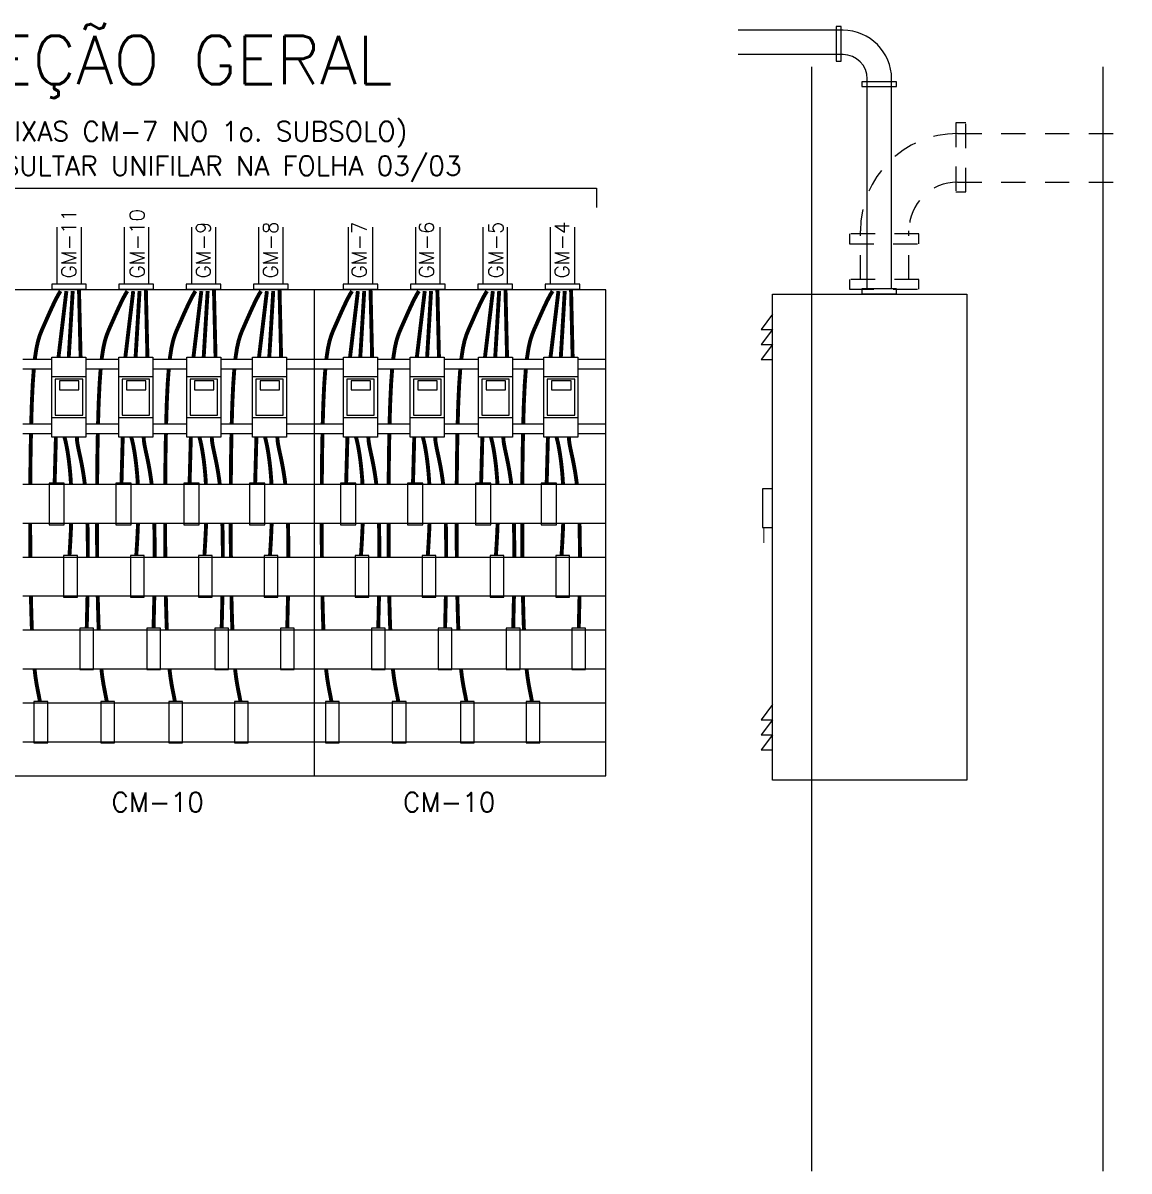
# Model space of a CAD drawing. Extents: x 0 to 15.6, y -12 to -6.1.
# Drawn here: x 9.93 to 15.62, y -12 to -6.09 of the extents above; entities that cross this region are included whole.
import ezdxf

# ---------------------------------------------------------------- set-up
doc = ezdxf.new("R2010")
doc.units = 0
doc.header["$LTSCALE"] = 0.5
doc.header["$MEASUREMENT"] = 0
doc.linetypes.add('HIDDEN', pattern=[0.375, 0.25, -0.125])
doc.layers.add('DETALHES', color=4, linetype='CONTINUOUS')
doc.styles.add('ROMANS', font='romans')

msp = doc.modelspace()

# ---------------------------------------------------------------- linework, layer by layer
at = {"layer": 'DETALHES', "color": 3}
for p, q in [((14.1481, -6.1266), (13.6092, -6.1266)), ((14.1481, -6.2516), (13.6092, -6.2516)), ((14.2731, -7.4565), (14.2731, -6.3766)), ((14.3981, -7.4565), (14.3981, -6.3766))]:
    msp.add_line(p, q, dxfattribs=at)
at = {"layer": 'DETALHES', "color": 2}
for p, q in [((13.9855, -6.315), (13.9855, -11.9951)), ((15.4855, -6.315), (15.4855, -11.9951)), ((12.8789, -6.938), (12.8789, -7.0387)), ((10.1043, -7.4332), (10.1043, -7.1395)), ((10.2293, -7.4332), (10.2293, -7.1395)), ((10.4506, -7.4332), (10.4506, -7.1395)), ((10.5756, -7.4332), (10.5756, -7.1395)), ((10.7968, -7.4332), (10.7968, -7.1395)), ((10.9218, -7.4332), (10.9218, -7.1395)), ((11.1431, -7.4332), (11.1431, -7.1395)), ((11.2681, -7.4332), (11.2681, -7.1395)), ((11.6043, -7.4332), (11.6043, -7.1395)), ((11.7293, -7.4332), (11.7293, -7.1395)), ((11.9506, -7.4332), (11.9506, -7.1395)), ((12.0756, -7.4332), (12.0756, -7.1395)), ((12.2968, -7.4332), (12.2968, -7.1395)), ((12.4218, -7.4332), (12.4218, -7.1395)), ((12.6431, -7.4332), (12.6431, -7.1395)), ((12.7681, -7.4332), (12.7681, -7.1395)), ((9.9286, -7.8186), (10.0776, -7.8186)), ((10.2526, -7.8186), (10.4215, -7.8186)), ((10.5965, -7.8186), (10.7719, -7.8186)), ((10.9469, -7.8186), (11.1094, -7.8186)), ((11.2844, -7.8186), (11.4286, -7.8186)), ((11.4286, -7.8186), (11.5776, -7.8186)), ((11.7526, -7.8186), (11.9215, -7.8186)), ((12.0965, -7.8186), (12.2719, -7.8186)), ((12.4469, -7.8186), (12.6094, -7.8186)), ((12.7844, -7.8186), (12.9286, -7.8186)), ((9.9286, -7.8686), (10.0776, -7.8686)), ((10.0776, -7.9074), (10.2526, -7.9074)), ((10.2526, -7.8686), (10.4215, -7.8686)), ((10.4215, -7.9074), (10.5965, -7.9074)), ((10.5965, -7.8686), (10.7719, -7.8686)), ((10.7719, -7.9074), (10.9469, -7.9074)), ((10.9469, -7.8686), (11.1094, -7.8686)), ((11.1094, -7.9074), (11.2844, -7.9074)), ((11.2844, -7.8686), (11.4286, -7.8686)), ((11.4286, -7.8686), (11.5776, -7.8686)), ((11.5776, -7.9074), (11.7526, -7.9074)), ((11.7526, -7.8686), (11.9215, -7.8686)), ((11.9215, -7.9074), (12.0965, -7.9074)), ((12.0965, -7.8686), (12.2719, -7.8686)), ((12.2719, -7.9074), (12.4469, -7.9074)), ((12.4469, -7.8686), (12.6094, -7.8686)), ((12.6094, -7.9074), (12.7844, -7.9074)), ((12.7844, -7.8686), (12.9286, -7.8686)), ((10.0947, -7.9208), (10.0947, -8.1067)), ((10.2361, -7.9208), (10.0947, -7.9208)), ((10.1172, -7.9304), (10.1172, -7.9753)), ((10.2168, -7.9304), (10.1172, -7.9304)), ((10.2168, -7.9753), (10.2168, -7.9304)), ((10.2361, -8.1067), (10.2361, -7.9208)), ((10.58, -7.9208), (10.4386, -7.9208)), ((10.4386, -7.9208), (10.4386, -8.1067)), ((10.5607, -7.9304), (10.4611, -7.9304)), ((10.4611, -7.9304), (10.4611, -7.9753)), ((10.5607, -7.9753), (10.5607, -7.9304)), ((10.58, -8.1067), (10.58, -7.9208)), ((10.9304, -7.9208), (10.789, -7.9208)), ((10.789, -7.9208), (10.789, -8.1067)), ((10.9111, -7.9304), (10.8115, -7.9304)), ((10.8115, -7.9304), (10.8115, -7.9753)), ((10.9111, -7.9753), (10.9111, -7.9304)), ((10.9304, -8.1067), (10.9304, -7.9208)), ((11.2678, -7.9208), (11.1265, -7.9208)), ((11.1265, -7.9208), (11.1265, -8.1067)), ((11.2486, -7.9304), (11.149, -7.9304)), ((11.149, -7.9304), (11.149, -7.9753)), ((11.2486, -7.9753), (11.2486, -7.9304)), ((11.2678, -8.1067), (11.2678, -7.9208)), ((11.7361, -7.9208), (11.5947, -7.9208)), ((11.5947, -7.9208), (11.5947, -8.1067)), ((11.6172, -7.9304), (11.6172, -7.9753)), ((11.7168, -7.9304), (11.6172, -7.9304)), ((11.7168, -7.9753), (11.7168, -7.9304)), ((11.7361, -8.1067), (11.7361, -7.9208)), ((12.08, -7.9208), (11.9386, -7.9208)), ((11.9386, -7.9208), (11.9386, -8.1067)), ((12.0607, -7.9304), (11.9611, -7.9304)), ((11.9611, -7.9304), (11.9611, -7.9753)), ((12.0607, -7.9753), (12.0607, -7.9304)), ((12.08, -8.1067), (12.08, -7.9208)), ((12.289, -7.9208), (12.289, -8.1067)), ((12.4304, -7.9208), (12.289, -7.9208)), ((12.3115, -7.9304), (12.3115, -7.9753)), ((12.4111, -7.9304), (12.3115, -7.9304)), ((12.4111, -7.9753), (12.4111, -7.9304)), ((12.4304, -8.1067), (12.4304, -7.9208)), ((12.7678, -7.9208), (12.6265, -7.9208)), ((12.6265, -7.9208), (12.6265, -8.1067)), ((12.7486, -7.9304), (12.649, -7.9304)), ((12.649, -7.9304), (12.649, -7.9753)), ((12.7486, -7.9753), (12.7486, -7.9304)), ((12.7678, -8.1067), (12.7678, -7.9208)), ((10.1172, -7.9753), (10.2168, -7.9753)), ((10.4611, -7.9753), (10.5607, -7.9753)), ((10.8115, -7.9753), (10.9111, -7.9753)), ((11.149, -7.9753), (11.2486, -7.9753)), ((11.6172, -7.9753), (11.7168, -7.9753)), ((11.9611, -7.9753), (12.0607, -7.9753)), ((12.3115, -7.9753), (12.4111, -7.9753)), ((12.649, -7.9753), (12.7486, -7.9753)), ((10.2526, -8.1199), (10.0776, -8.1199)), ((10.0947, -8.1067), (10.2361, -8.1067)), ((10.5965, -8.1199), (10.4215, -8.1199)), ((10.4386, -8.1067), (10.58, -8.1067)), ((10.9469, -8.1199), (10.7719, -8.1199)), ((10.789, -8.1067), (10.9304, -8.1067)), ((11.2844, -8.1199), (11.1094, -8.1199)), ((11.1265, -8.1067), (11.2678, -8.1067)), ((11.7526, -8.1199), (11.5776, -8.1199)), ((11.5947, -8.1067), (11.7361, -8.1067)), ((12.0965, -8.1199), (11.9215, -8.1199)), ((11.9386, -8.1067), (12.08, -8.1067)), ((12.4469, -8.1199), (12.2719, -8.1199)), ((12.289, -8.1067), (12.4304, -8.1067)), ((12.7844, -8.1199), (12.6094, -8.1199)), ((12.6265, -8.1067), (12.7678, -8.1067)), ((9.9286, -8.1516), (10.0776, -8.1516)), ((9.9286, -8.2016), (10.0776, -8.2016)), ((10.2526, -8.1516), (10.4215, -8.1516)), ((10.2526, -8.2016), (10.4215, -8.2016)), ((10.5965, -8.1516), (10.7719, -8.1516)), ((10.5965, -8.2016), (10.7719, -8.2016)), ((10.9469, -8.1516), (11.1094, -8.1516)), ((10.9469, -8.2016), (11.1094, -8.2016)), ((11.2844, -8.1516), (11.4286, -8.1516)), ((11.2844, -8.2016), (11.4286, -8.2016)), ((11.4286, -8.1516), (11.5776, -8.1516)), ((11.4286, -8.2016), (11.5776, -8.2016)), ((11.7526, -8.1516), (11.9215, -8.1516)), ((11.7526, -8.2016), (11.9215, -8.2016)), ((12.0965, -8.1516), (12.2719, -8.1516)), ((12.0965, -8.2016), (12.2719, -8.2016)), ((12.4469, -8.1516), (12.6094, -8.1516)), ((12.4469, -8.2016), (12.6094, -8.2016)), ((12.7844, -8.1516), (12.9286, -8.1516)), ((12.7844, -8.2016), (12.9286, -8.2016)), ((9.9286, -8.4614), (11.4286, -8.4614)), ((11.4286, -8.4614), (12.9286, -8.4614)), ((9.9286, -8.6614), (11.4286, -8.6614)), ((11.4286, -8.6614), (12.9286, -8.6614)), ((9.9286, -8.8364), (11.4286, -8.8364)), ((11.4286, -8.8364), (12.9286, -8.8364)), ((9.9286, -9.0364), (11.4286, -9.0364)), ((11.4286, -9.0364), (12.9286, -9.0364)), ((9.9286, -9.2114), (11.4286, -9.2114)), ((11.4286, -9.2114), (12.9286, -9.2114)), ((9.9286, -9.4114), (11.4286, -9.4114)), ((11.4286, -9.4114), (12.9286, -9.4114)), ((9.9286, -9.5864), (11.4286, -9.5864)), ((11.4286, -9.5864), (12.9286, -9.5864)), ((9.9286, -9.7864), (11.4286, -9.7864)), ((11.4286, -9.7864), (12.9286, -9.7864))]:
    msp.add_line(p, q, dxfattribs=at)
at = {"layer": 'DETALHES', "color": 2, "linetype": 'HIDDEN'}
for p, q in [((14.7376, -6.6576), (15.6199, -6.6576)), ((14.7376, -6.9076), (15.6199, -6.9076)), ((14.2376, -7.4081), (14.2376, -7.1576)), ((14.4876, -7.4081), (14.4876, -7.1576))]:
    msp.add_line(p, q, dxfattribs=at)
at = {"layer": 'DETALHES', "color": 1}
msp.add_line((6.9706, -6.938), (12.8789, -6.938), dxfattribs=at)
at = {"layer": 'DETALHES', "color": 4}
for p, q in [((12.9286, -7.4614), (3.9286, -7.4614)), ((11.4286, -9.9614), (11.4286, -7.4614)), ((12.9286, -9.9614), (12.9286, -7.4614)), ((13.7857, -7.4847), (14.7857, -7.4847)), ((13.7857, -9.9847), (13.7857, -7.4847)), ((14.7857, -7.4847), (14.7857, -9.9847)), ((13.7857, -7.5877), (13.7264, -7.6651)), ((13.7857, -7.6651), (13.7264, -7.7426)), ((13.7264, -7.6651), (13.7857, -7.6651)), ((13.7857, -7.7426), (13.7264, -7.82)), ((13.7264, -7.7426), (13.7857, -7.7426)), ((10.0776, -8.2199), (10.0776, -7.8074)), ((10.0776, -7.8074), (10.2526, -7.8074)), ((10.2526, -7.8074), (10.2526, -8.2199)), ((10.4215, -7.8074), (10.5965, -7.8074)), ((10.4215, -8.2199), (10.4215, -7.8074)), ((10.5965, -7.8074), (10.5965, -8.2199)), ((10.7719, -7.8074), (10.9469, -7.8074)), ((10.7719, -8.2199), (10.7719, -7.8074)), ((10.9469, -7.8074), (10.9469, -8.2199)), ((11.1094, -7.8074), (11.2844, -7.8074)), ((11.1094, -8.2199), (11.1094, -7.8074)), ((11.2844, -7.8074), (11.2844, -8.2199)), ((11.5776, -7.8074), (11.7526, -7.8074)), ((11.5776, -8.2199), (11.5776, -7.8074)), ((11.7526, -7.8074), (11.7526, -8.2199)), ((11.9215, -7.8074), (12.0965, -7.8074)), ((11.9215, -8.2199), (11.9215, -7.8074)), ((12.0965, -7.8074), (12.0965, -8.2199)), ((12.2719, -8.2199), (12.2719, -7.8074)), ((12.2719, -7.8074), (12.4469, -7.8074)), ((12.4469, -7.8074), (12.4469, -8.2199)), ((12.6094, -7.8074), (12.7844, -7.8074)), ((12.6094, -8.2199), (12.6094, -7.8074)), ((12.7844, -7.8074), (12.7844, -8.2199)), ((13.7264, -7.82), (13.7857, -7.82)), ((10.2526, -8.2199), (10.0776, -8.2199)), ((10.5965, -8.2199), (10.4215, -8.2199)), ((10.9469, -8.2199), (10.7719, -8.2199)), ((11.2844, -8.2199), (11.1094, -8.2199)), ((11.7526, -8.2199), (11.5776, -8.2199)), ((12.0965, -8.2199), (11.9215, -8.2199)), ((12.4469, -8.2199), (12.2719, -8.2199)), ((12.7844, -8.2199), (12.6094, -8.2199)), ((10.0627, -8.456), (10.0627, -8.6698)), ((10.1414, -8.456), (10.0627, -8.456)), ((10.1414, -8.6698), (10.1414, -8.456)), ((10.4854, -8.456), (10.4067, -8.456)), ((10.4067, -8.456), (10.4067, -8.6698)), ((10.4854, -8.6698), (10.4854, -8.456)), ((10.8358, -8.456), (10.7571, -8.456)), ((10.7571, -8.456), (10.7571, -8.6698)), ((10.8358, -8.6698), (10.8358, -8.456)), ((11.1732, -8.456), (11.0945, -8.456)), ((11.0945, -8.456), (11.0945, -8.6698)), ((11.1732, -8.6698), (11.1732, -8.456)), ((11.5627, -8.456), (11.5627, -8.6698)), ((11.6414, -8.456), (11.5627, -8.456)), ((11.6414, -8.6698), (11.6414, -8.456)), ((11.9854, -8.456), (11.9067, -8.456)), ((11.9067, -8.456), (11.9067, -8.6698)), ((11.9854, -8.6698), (11.9854, -8.456)), ((12.3358, -8.456), (12.2571, -8.456)), ((12.2571, -8.456), (12.2571, -8.6698)), ((12.3358, -8.6698), (12.3358, -8.456)), ((12.6732, -8.456), (12.5945, -8.456)), ((12.5945, -8.456), (12.5945, -8.6698)), ((12.6732, -8.6698), (12.6732, -8.456)), ((13.7857, -8.4847), (13.7336, -8.4847)), ((13.7336, -8.4847), (13.7336, -8.6843)), ((13.7857, -8.6843), (13.7857, -8.4847)), ((10.0627, -8.6698), (10.1414, -8.6698)), ((10.4067, -8.6698), (10.4854, -8.6698)), ((10.7571, -8.6698), (10.8358, -8.6698)), ((11.0945, -8.6698), (11.1732, -8.6698)), ((11.5627, -8.6698), (11.6414, -8.6698)), ((11.9067, -8.6698), (11.9854, -8.6698)), ((12.2571, -8.6698), (12.3358, -8.6698)), ((12.5945, -8.6698), (12.6732, -8.6698)), ((13.7336, -8.6843), (13.7857, -8.6843)), ((10.138, -8.8288), (10.138, -9.0426)), ((10.2086, -8.8288), (10.138, -8.8288)), ((10.2086, -9.0426), (10.2086, -8.8288)), ((10.5525, -8.8288), (10.4819, -8.8288)), ((10.4819, -8.8288), (10.4819, -9.0426)), ((10.5525, -9.0426), (10.5525, -8.8288)), ((10.9029, -8.8288), (10.8323, -8.8288)), ((10.8323, -8.8288), (10.8323, -9.0426)), ((10.9029, -9.0426), (10.9029, -8.8288)), ((11.2404, -8.8288), (11.1698, -8.8288)), ((11.1698, -8.8288), (11.1698, -9.0426)), ((11.2404, -9.0426), (11.2404, -8.8288)), ((11.638, -8.8288), (11.638, -9.0426)), ((11.7086, -8.8288), (11.638, -8.8288)), ((11.7086, -9.0426), (11.7086, -8.8288)), ((12.0525, -8.8288), (11.9819, -8.8288)), ((11.9819, -8.8288), (11.9819, -9.0426)), ((12.0525, -9.0426), (12.0525, -8.8288)), ((12.4029, -8.8288), (12.3323, -8.8288)), ((12.3323, -8.8288), (12.3323, -9.0426)), ((12.4029, -9.0426), (12.4029, -8.8288)), ((12.7404, -8.8288), (12.6698, -8.8288)), ((12.6698, -8.8288), (12.6698, -9.0426)), ((12.7404, -9.0426), (12.7404, -8.8288)), ((10.138, -9.0426), (10.2086, -9.0426)), ((10.4819, -9.0426), (10.5525, -9.0426)), ((10.8323, -9.0426), (10.9029, -9.0426)), ((11.1698, -9.0426), (11.2404, -9.0426)), ((11.638, -9.0426), (11.7086, -9.0426)), ((11.9819, -9.0426), (12.0525, -9.0426)), ((12.3323, -9.0426), (12.4029, -9.0426)), ((12.6698, -9.0426), (12.7404, -9.0426)), ((10.292, -9.2016), (10.2214, -9.2016)), ((10.2214, -9.2016), (10.2214, -9.4154)), ((10.292, -9.4154), (10.292, -9.2016)), ((10.6359, -9.2016), (10.5653, -9.2016)), ((10.5653, -9.2016), (10.5653, -9.4154)), ((10.6359, -9.4154), (10.6359, -9.2016)), ((10.9863, -9.2016), (10.9157, -9.2016)), ((10.9157, -9.2016), (10.9157, -9.4154)), ((10.9863, -9.4154), (10.9863, -9.2016)), ((11.3238, -9.2016), (11.2532, -9.2016)), ((11.2532, -9.2016), (11.2532, -9.4154)), ((11.3238, -9.4154), (11.3238, -9.2016)), ((11.792, -9.2016), (11.7214, -9.2016)), ((11.7214, -9.2016), (11.7214, -9.4154)), ((11.792, -9.4154), (11.792, -9.2016)), ((12.1359, -9.2016), (12.0653, -9.2016)), ((12.0653, -9.2016), (12.0653, -9.4154)), ((12.1359, -9.4154), (12.1359, -9.2016)), ((12.4863, -9.2016), (12.4157, -9.2016)), ((12.4157, -9.2016), (12.4157, -9.4154)), ((12.4863, -9.4154), (12.4863, -9.2016)), ((12.8238, -9.2016), (12.7532, -9.2016)), ((12.7532, -9.2016), (12.7532, -9.4154)), ((12.8238, -9.4154), (12.8238, -9.2016)), ((10.2214, -9.4154), (10.292, -9.4154)), ((10.5653, -9.4154), (10.6359, -9.4154)), ((10.9157, -9.4154), (10.9863, -9.4154)), ((11.2532, -9.4154), (11.3238, -9.4154)), ((11.7214, -9.4154), (11.792, -9.4154)), ((12.0653, -9.4154), (12.1359, -9.4154)), ((12.4157, -9.4154), (12.4863, -9.4154)), ((12.7532, -9.4154), (12.8238, -9.4154)), ((10.0558, -9.5791), (9.9852, -9.5791)), ((9.9852, -9.5791), (9.9852, -9.7929)), ((10.0558, -9.7929), (10.0558, -9.5791)), ((10.3291, -9.5791), (10.3291, -9.7929)), ((10.3997, -9.5791), (10.3291, -9.5791)), ((10.3997, -9.7929), (10.3997, -9.5791)), ((10.6796, -9.5791), (10.6796, -9.7929)), ((10.7502, -9.5791), (10.6796, -9.5791)), ((10.7502, -9.7929), (10.7502, -9.5791)), ((11.017, -9.5791), (11.017, -9.7929)), ((11.0876, -9.5791), (11.017, -9.5791)), ((11.0876, -9.7929), (11.0876, -9.5791)), ((11.5558, -9.5791), (11.4852, -9.5791)), ((11.4852, -9.5791), (11.4852, -9.7929)), ((11.5558, -9.7929), (11.5558, -9.5791)), ((11.8291, -9.5791), (11.8291, -9.7929)), ((11.8997, -9.5791), (11.8291, -9.5791)), ((11.8997, -9.7929), (11.8997, -9.5791)), ((12.1796, -9.5791), (12.1796, -9.7929)), ((12.2502, -9.5791), (12.1796, -9.5791)), ((12.2502, -9.7929), (12.2502, -9.5791)), ((12.5876, -9.5791), (12.517, -9.5791)), ((12.517, -9.5791), (12.517, -9.7929)), ((12.5876, -9.7929), (12.5876, -9.5791)), ((13.7857, -9.5957), (13.7264, -9.6731)), ((13.7857, -9.6731), (13.7264, -9.7505)), ((13.7264, -9.6731), (13.7857, -9.6731)), ((9.9852, -9.7929), (10.0558, -9.7929)), ((10.3291, -9.7929), (10.3997, -9.7929)), ((10.6796, -9.7929), (10.7502, -9.7929)), ((11.017, -9.7929), (11.0876, -9.7929)), ((11.4852, -9.7929), (11.5558, -9.7929)), ((11.8291, -9.7929), (11.8997, -9.7929)), ((12.1796, -9.7929), (12.2502, -9.7929)), ((12.517, -9.7929), (12.5876, -9.7929)), ((13.7857, -9.7505), (13.7264, -9.828)), ((13.7264, -9.7505), (13.7857, -9.7505)), ((13.7264, -9.828), (13.7857, -9.828)), ((3.9286, -9.9614), (12.9286, -9.9614)), ((14.7857, -9.9847), (13.7857, -9.9847))]:
    msp.add_line(p, q, dxfattribs=at)
at = {"layer": 'DETALHES', "color": 3}
for points in [[(14.1137, -6.2859), (14.1388, -6.2859), (14.1388, -6.1078), (14.1137, -6.1078)], [(14.2453, -6.391), (14.2453, -6.4161), (14.4234, -6.4161), (14.4234, -6.391)], [(14.2453, -7.4565), (14.2453, -7.4817), (14.4234, -7.4817), (14.4234, -7.4565)]]:
    msp.add_lwpolyline(points, close=True, dxfattribs=at)
at = {"layer": 'DETALHES', "color": 2, "linetype": 'HIDDEN'}
for points in [[(14.7797, -6.6021), (14.7294, -6.6021), (14.7294, -6.9583), (14.7797, -6.9583)], [(14.182, -7.1742), (14.182, -7.2244), (14.5382, -7.2244), (14.5382, -7.1742)], [(14.182, -7.4081), (14.182, -7.4583), (14.5382, -7.4583), (14.5382, -7.4081)]]:
    msp.add_lwpolyline(points, close=True, dxfattribs=at)
at = {"layer": 'DETALHES', "color": 2}
for points in [[(10.0765, -7.4332), (10.0765, -7.4583), (10.2546, -7.4583), (10.2546, -7.4332)], [(10.4228, -7.4332), (10.4228, -7.4583), (10.6009, -7.4583), (10.6009, -7.4332)], [(10.769, -7.4332), (10.769, -7.4583), (10.9471, -7.4583), (10.9471, -7.4332)], [(11.1153, -7.4332), (11.1153, -7.4583), (11.2934, -7.4583), (11.2934, -7.4332)], [(11.5765, -7.4332), (11.5765, -7.4583), (11.7546, -7.4583), (11.7546, -7.4332)], [(11.9228, -7.4332), (11.9228, -7.4583), (12.1009, -7.4583), (12.1009, -7.4332)], [(12.269, -7.4332), (12.269, -7.4583), (12.4471, -7.4583), (12.4471, -7.4332)], [(12.6153, -7.4332), (12.6153, -7.4583), (12.7934, -7.4583), (12.7934, -7.4332)]]:
    msp.add_lwpolyline(points, close=True, dxfattribs=at)
at = {"layer": 'DETALHES', "color": 2, "const_width": 0.02}
for points in [[(9.9898, -7.8186), (9.9909, -7.8085), (9.9983, -7.7611), (10.0064, -7.7245), (10.0152, -7.6957), (10.0247, -7.6714), (10.0348, -7.6486), (10.0454, -7.6248), (10.0563, -7.6), (10.0675, -7.5749), (10.0787, -7.5502), (10.09, -7.5265), (10.101, -7.5045), (10.1117, -7.4848), (10.1219, -7.4682)], [(10.1116, -7.808), (10.1521, -7.468)], [(10.1643, -7.808), (10.1846, -7.468)], [(10.2252, -7.808), (10.217, -7.4599)], [(10.3338, -7.8186), (10.3348, -7.8085), (10.3422, -7.7611), (10.3503, -7.7245), (10.3592, -7.6957), (10.3687, -7.6714), (10.3787, -7.6486), (10.3893, -7.6248), (10.4002, -7.6), (10.4114, -7.5749), (10.4227, -7.5502), (10.4339, -7.5265), (10.4449, -7.5045), (10.4556, -7.4848), (10.4658, -7.4682)], [(10.4555, -7.808), (10.4961, -7.468)], [(10.5082, -7.808), (10.5285, -7.468)], [(10.5691, -7.808), (10.561, -7.4599)], [(10.6842, -7.8186), (10.6853, -7.8085), (10.6926, -7.7611), (10.7007, -7.7245), (10.7096, -7.6957), (10.7191, -7.6714), (10.7291, -7.6486), (10.7397, -7.6248), (10.7506, -7.6), (10.7618, -7.5749), (10.7731, -7.5502), (10.7843, -7.5265), (10.7953, -7.5045), (10.806, -7.4848), (10.8162, -7.4682)], [(10.8059, -7.808), (10.8465, -7.468)], [(10.8586, -7.808), (10.8789, -7.468)], [(10.9195, -7.808), (10.9114, -7.4599)], [(11.0216, -7.8186), (11.0227, -7.8085), (11.0301, -7.7611), (11.0382, -7.7245), (11.047, -7.6957), (11.0565, -7.6714), (11.0666, -7.6486), (11.0771, -7.6248), (11.0881, -7.6), (11.0993, -7.5749), (11.1105, -7.5502), (11.1217, -7.5265), (11.1328, -7.5045), (11.1435, -7.4848), (11.1537, -7.4682)], [(11.1433, -7.808), (11.1839, -7.468)], [(11.1961, -7.808), (11.2164, -7.468)], [(11.2569, -7.808), (11.2488, -7.4599)], [(11.4898, -7.8186), (11.4909, -7.8085), (11.4983, -7.7611), (11.5064, -7.7245), (11.5152, -7.6957), (11.5247, -7.6714), (11.5348, -7.6486), (11.5454, -7.6248), (11.5563, -7.6), (11.5675, -7.5749), (11.5787, -7.5502), (11.59, -7.5265), (11.601, -7.5045), (11.6117, -7.4848), (11.6219, -7.4682)], [(11.6116, -7.808), (11.6521, -7.468)], [(11.6643, -7.808), (11.6846, -7.468)], [(11.7252, -7.808), (11.717, -7.4599)], [(11.8338, -7.8186), (11.8348, -7.8085), (11.8422, -7.7611), (11.8503, -7.7245), (11.8592, -7.6957), (11.8687, -7.6714), (11.8787, -7.6486), (11.8893, -7.6248), (11.9002, -7.6), (11.9114, -7.5749), (11.9227, -7.5502), (11.9339, -7.5265), (11.9449, -7.5045), (11.9556, -7.4848), (11.9658, -7.4682)], [(11.9555, -7.808), (11.9961, -7.468)], [(12.0082, -7.808), (12.0285, -7.468)], [(12.0691, -7.808), (12.061, -7.4599)], [(12.1842, -7.8186), (12.1853, -7.8085), (12.1926, -7.7611), (12.2007, -7.7245), (12.2096, -7.6957), (12.2191, -7.6714), (12.2291, -7.6486), (12.2397, -7.6248), (12.2506, -7.6), (12.2618, -7.5749), (12.2731, -7.5502), (12.2843, -7.5265), (12.2953, -7.5045), (12.306, -7.4848), (12.3162, -7.4682)], [(12.3059, -7.808), (12.3465, -7.468)], [(12.3586, -7.808), (12.3789, -7.468)], [(12.4195, -7.808), (12.4114, -7.4599)], [(12.5216, -7.8186), (12.5227, -7.8085), (12.5301, -7.7611), (12.5382, -7.7245), (12.547, -7.6957), (12.5565, -7.6714), (12.5666, -7.6486), (12.5771, -7.6248), (12.5881, -7.6), (12.5993, -7.5749), (12.6105, -7.5502), (12.6217, -7.5265), (12.6328, -7.5045), (12.6435, -7.4848), (12.6537, -7.4682)], [(12.6433, -7.808), (12.6839, -7.468)], [(12.6961, -7.808), (12.7164, -7.468)], [(12.7569, -7.808), (12.7488, -7.4599)], [(9.971, -8.1516), (9.9742, -8.0468), (9.9788, -7.9482), (9.9844, -7.8698), (9.9845, -7.8686)], [(10.3149, -8.1516), (10.3181, -8.0468), (10.3227, -7.9482), (10.3283, -7.8698), (10.3285, -7.8686)], [(10.6654, -8.1516), (10.6685, -8.0468), (10.6731, -7.9482), (10.6788, -7.8698), (10.6789, -7.8686)], [(11.0028, -8.1516), (11.0059, -8.0468), (11.0106, -7.9482), (11.0162, -7.8698), (11.0163, -7.8686)], [(11.471, -8.1516), (11.4742, -8.0468), (11.4788, -7.9482), (11.4844, -7.8698), (11.4845, -7.8686)], [(11.8149, -8.1516), (11.8181, -8.0468), (11.8227, -7.9482), (11.8283, -7.8698), (11.8285, -7.8686)], [(12.1654, -8.1516), (12.1685, -8.0468), (12.1731, -7.9482), (12.1788, -7.8698), (12.1789, -7.8686)], [(12.5028, -8.1516), (12.5059, -8.0468), (12.5106, -7.9482), (12.5162, -7.8698), (12.5163, -7.8686)], [(9.9663, -8.4614), (9.9663, -8.4544), (9.9679, -8.305), (9.9699, -8.2016)], [(10.3102, -8.4614), (10.3103, -8.4544), (10.3119, -8.305), (10.3138, -8.2016)], [(10.6607, -8.4614), (10.6607, -8.4544), (10.6623, -8.305), (10.6642, -8.2016)], [(10.9981, -8.4614), (10.9981, -8.4544), (10.9997, -8.305), (11.0017, -8.2016)], [(11.4663, -8.4614), (11.4663, -8.4544), (11.4679, -8.305), (11.4699, -8.2016)], [(11.8102, -8.4614), (11.8103, -8.4544), (11.8119, -8.305), (11.8138, -8.2016)], [(12.1607, -8.4614), (12.1607, -8.4544), (12.1623, -8.305), (12.1642, -8.2016)], [(12.4981, -8.4614), (12.4981, -8.4544), (12.4997, -8.305), (12.5017, -8.2016)], [(10.0917, -8.455), (10.0981, -8.2205)], [(10.1756, -8.4614), (10.1743, -8.4375), (10.1716, -8.4032), (10.1684, -8.3704), (10.1648, -8.3395), (10.1608, -8.3106), (10.1565, -8.2841), (10.1519, -8.26), (10.1473, -8.2388), (10.1425, -8.2205)], [(10.2468, -8.4614), (10.2441, -8.4391), (10.2379, -8.3979), (10.2315, -8.3618), (10.2251, -8.3301), (10.2191, -8.3025), (10.2139, -8.2783), (10.2097, -8.2569), (10.207, -8.2379), (10.206, -8.2205)], [(10.4356, -8.455), (10.442, -8.2205)], [(10.5196, -8.4614), (10.5182, -8.4375), (10.5155, -8.4032), (10.5123, -8.3704), (10.5087, -8.3395), (10.5047, -8.3106), (10.5004, -8.2841), (10.4959, -8.26), (10.4912, -8.2388), (10.4864, -8.2205)], [(10.5907, -8.4614), (10.588, -8.4391), (10.5818, -8.3979), (10.5754, -8.3618), (10.569, -8.3301), (10.563, -8.3025), (10.5578, -8.2783), (10.5537, -8.2569), (10.5509, -8.2379), (10.5499, -8.2205)], [(10.7861, -8.455), (10.7924, -8.2205)], [(10.87, -8.4614), (10.8686, -8.4375), (10.8659, -8.4032), (10.8628, -8.3704), (10.8591, -8.3395), (10.8551, -8.3106), (10.8508, -8.2841), (10.8463, -8.26), (10.8416, -8.2388), (10.8369, -8.2205)], [(10.9411, -8.4614), (10.9385, -8.4391), (10.9323, -8.3979), (10.9258, -8.3618), (10.9194, -8.3301), (10.9135, -8.3025), (10.9082, -8.2783), (10.9041, -8.2569), (10.9013, -8.2379), (10.9004, -8.2205)], [(11.1235, -8.455), (11.1298, -8.2205)], [(11.2074, -8.4614), (11.206, -8.4375), (11.2034, -8.4032), (11.2002, -8.3704), (11.1966, -8.3395), (11.1925, -8.3106), (11.1882, -8.2841), (11.1837, -8.26), (11.179, -8.2388), (11.1743, -8.2205)], [(11.2785, -8.4614), (11.2759, -8.4391), (11.2697, -8.3979), (11.2632, -8.3618), (11.2569, -8.3301), (11.2509, -8.3025), (11.2457, -8.2783), (11.2415, -8.2569), (11.2388, -8.2379), (11.2378, -8.2205)], [(11.5917, -8.455), (11.5981, -8.2205)], [(11.6756, -8.4614), (11.6743, -8.4375), (11.6716, -8.4032), (11.6684, -8.3704), (11.6648, -8.3395), (11.6608, -8.3106), (11.6565, -8.2841), (11.6519, -8.26), (11.6473, -8.2388), (11.6425, -8.2205)], [(11.7468, -8.4614), (11.7441, -8.4391), (11.7379, -8.3979), (11.7315, -8.3618), (11.7251, -8.3301), (11.7191, -8.3025), (11.7139, -8.2783), (11.7097, -8.2569), (11.707, -8.2379), (11.706, -8.2205)], [(11.9356, -8.455), (11.942, -8.2205)], [(12.0196, -8.4614), (12.0182, -8.4375), (12.0155, -8.4032), (12.0123, -8.3704), (12.0087, -8.3395), (12.0047, -8.3106), (12.0004, -8.2841), (11.9959, -8.26), (11.9912, -8.2388), (11.9864, -8.2205)], [(12.0907, -8.4614), (12.088, -8.4391), (12.0818, -8.3979), (12.0754, -8.3618), (12.069, -8.3301), (12.063, -8.3025), (12.0578, -8.2783), (12.0537, -8.2569), (12.0509, -8.2379), (12.0499, -8.2205)], [(12.2861, -8.455), (12.2924, -8.2205)], [(12.37, -8.4614), (12.3686, -8.4375), (12.3659, -8.4032), (12.3628, -8.3704), (12.3591, -8.3395), (12.3551, -8.3106), (12.3508, -8.2841), (12.3463, -8.26), (12.3416, -8.2388), (12.3369, -8.2205)], [(12.4411, -8.4614), (12.4385, -8.4391), (12.4323, -8.3979), (12.4258, -8.3618), (12.4194, -8.3301), (12.4135, -8.3025), (12.4082, -8.2783), (12.4041, -8.2569), (12.4013, -8.2379), (12.4004, -8.2205)], [(12.6235, -8.455), (12.6298, -8.2205)], [(12.7074, -8.4614), (12.706, -8.4375), (12.7034, -8.4032), (12.7002, -8.3704), (12.6966, -8.3395), (12.6925, -8.3106), (12.6882, -8.2841), (12.6837, -8.26), (12.679, -8.2388), (12.6743, -8.2205)], [(12.7785, -8.4614), (12.7759, -8.4391), (12.7697, -8.3979), (12.7632, -8.3618), (12.7569, -8.3301), (12.7509, -8.3025), (12.7457, -8.2783), (12.7415, -8.2569), (12.7388, -8.2379), (12.7378, -8.2205)], [(9.9668, -8.8364), (9.9661, -8.7647), (9.9659, -8.6614)], [(10.1679, -8.8287), (10.1721, -8.7612), (10.1752, -8.7006), (10.1766, -8.6614)], [(10.2625, -8.8364), (10.2626, -8.7859), (10.2612, -8.689), (10.2602, -8.6614)], [(10.3107, -8.8364), (10.3101, -8.7647), (10.3098, -8.6614)], [(10.5118, -8.8287), (10.516, -8.7612), (10.5191, -8.7006), (10.5205, -8.6614)], [(10.6064, -8.8364), (10.6065, -8.7859), (10.6051, -8.689), (10.6042, -8.6614)], [(10.6611, -8.8364), (10.6605, -8.7647), (10.6602, -8.6614)], [(10.8623, -8.8287), (10.8664, -8.7612), (10.8695, -8.7006), (10.871, -8.6614)], [(10.9568, -8.8364), (10.9569, -8.7859), (10.9555, -8.689), (10.9546, -8.6614)], [(10.9986, -8.8364), (10.9979, -8.7647), (10.9977, -8.6614)], [(11.1997, -8.8287), (11.2039, -8.7612), (11.2069, -8.7006), (11.2084, -8.6614)], [(11.2943, -8.8364), (11.2943, -8.7859), (11.293, -8.689), (11.292, -8.6614)], [(11.4668, -8.8364), (11.4661, -8.7647), (11.4659, -8.6614)], [(11.6679, -8.8287), (11.6721, -8.7612), (11.6752, -8.7006), (11.6766, -8.6614)], [(11.7625, -8.8364), (11.7626, -8.7859), (11.7612, -8.689), (11.7602, -8.6614)], [(11.8107, -8.8364), (11.8101, -8.7647), (11.8098, -8.6614)], [(12.0118, -8.8287), (12.016, -8.7612), (12.0191, -8.7006), (12.0205, -8.6614)], [(12.1064, -8.8364), (12.1065, -8.7859), (12.1051, -8.689), (12.1042, -8.6614)], [(12.1611, -8.8364), (12.1605, -8.7647), (12.1602, -8.6614)], [(12.3623, -8.8287), (12.3664, -8.7612), (12.3695, -8.7006), (12.371, -8.6614)], [(12.4568, -8.8364), (12.4569, -8.7859), (12.4555, -8.689), (12.4546, -8.6614)], [(12.4986, -8.8364), (12.4979, -8.7647), (12.4977, -8.6614)], [(12.6997, -8.8287), (12.7039, -8.7612), (12.7069, -8.7006), (12.7084, -8.6614)], [(12.7943, -8.8364), (12.7943, -8.7859), (12.793, -8.689), (12.792, -8.6614)], [(9.9748, -9.2114), (9.9731, -9.1708), (9.9698, -9.0512), (9.9696, -9.0364)], [(10.2568, -9.2025), (10.2606, -9.0399), (10.2606, -9.0364)], [(10.3187, -9.2114), (10.317, -9.1708), (10.3137, -9.0512), (10.3135, -9.0364)], [(10.6007, -9.2025), (10.6045, -9.0399), (10.6045, -9.0364)], [(10.6691, -9.2114), (10.6674, -9.1708), (10.6641, -9.0512), (10.6639, -9.0364)], [(10.9512, -9.2025), (10.9549, -9.0399), (10.955, -9.0364)], [(11.0066, -9.2114), (11.0048, -9.1708), (11.0016, -9.0512), (11.0013, -9.0364)], [(11.2886, -9.2025), (11.2923, -9.0399), (11.2924, -9.0364)], [(11.4748, -9.2114), (11.4731, -9.1708), (11.4698, -9.0512), (11.4696, -9.0364)], [(11.7568, -9.2025), (11.7606, -9.0399), (11.7606, -9.0364)], [(11.8187, -9.2114), (11.817, -9.1708), (11.8137, -9.0512), (11.8135, -9.0364)], [(12.1007, -9.2025), (12.1045, -9.0399), (12.1045, -9.0364)], [(12.1691, -9.2114), (12.1674, -9.1708), (12.1641, -9.0512), (12.1639, -9.0364)], [(12.4512, -9.2025), (12.4549, -9.0399), (12.455, -9.0364)], [(12.5066, -9.2114), (12.5048, -9.1708), (12.5016, -9.0512), (12.5013, -9.0364)], [(12.7886, -9.2025), (12.7923, -9.0399), (12.7924, -9.0364)], [(10.016, -9.58), (10.0108, -9.5516), (10.0051, -9.5235), (9.9992, -9.4923), (9.9933, -9.4546), (9.9881, -9.4114)], [(10.36, -9.58), (10.3547, -9.5516), (10.3491, -9.5235), (10.3432, -9.4923), (10.3372, -9.4546), (10.332, -9.4114)], [(10.7104, -9.58), (10.7052, -9.5516), (10.6995, -9.5235), (10.6936, -9.4923), (10.6877, -9.4546), (10.6824, -9.4114)], [(11.0478, -9.58), (11.0426, -9.5516), (11.0369, -9.5235), (11.031, -9.4923), (11.0251, -9.4546), (11.0198, -9.4114)], [(11.516, -9.58), (11.5108, -9.5516), (11.5051, -9.5235), (11.4992, -9.4923), (11.4933, -9.4546), (11.4881, -9.4114)], [(11.86, -9.58), (11.8547, -9.5516), (11.8491, -9.5235), (11.8432, -9.4923), (11.8372, -9.4546), (11.832, -9.4114)], [(12.2104, -9.58), (12.2052, -9.5516), (12.1995, -9.5235), (12.1936, -9.4923), (12.1877, -9.4546), (12.1824, -9.4114)], [(12.5478, -9.58), (12.5426, -9.5516), (12.5369, -9.5235), (12.531, -9.4923), (12.5251, -9.4546), (12.5198, -9.4114)]]:
    msp.add_lwpolyline(points, dxfattribs=at)
at = {"layer": 'DETALHES', "color": 6, "const_width": 0.005}
msp.add_lwpolyline([(13.7413, -8.6843), (13.7413, -8.7634)], dxfattribs=at)
at = {"layer": 'DETALHES', "color": 3}
for radius in [0.25, 0.125]:
    msp.add_arc((14.1481, -6.3766), radius, 0, 90, dxfattribs=at)
at = {"layer": 'DETALHES', "color": 2, "linetype": 'HIDDEN'}
for radius in [0.5, 0.25]:
    msp.add_arc((14.7376, -7.1576), radius, 90, 180, dxfattribs=at)

# ---------------------------------------------------------------- texts
at = {"layer": 'DETALHES', "color": 6, "style": 'ROMANS'}
msp.add_text('DETALHE DE MONTAGEM DO QUADRO DE PROTEÇÃO GERAL', height=0.25, dxfattribs=at).set_placement((2.0274, -6.4042))
at = {"layer": 'DETALHES', "color": 3, "style": 'ROMANS'}
for s, p in [('ALIMENTADORES PRINCIPAIS (VÃO P/ CAIXAS CM-7 NO 1o. SUBSOLO)', (7.179, -6.6964)), ('DIMENSIONAMENTO DE DISJUNTORES - CONSULTAR UNIFILAR NA FOLHA 03/03', (6.8712, -6.8735)), ('CM-10', (10.384, -10.1476)), ('CM-10', (11.884, -10.1476))]:
    msp.add_text(s, height=0.1, dxfattribs=at).set_placement(p)
at = {"layer": 'DETALHES', "color": 2, "style": 'ROMANS'}
for s, p in [('GM-11', (10.2022, -7.4028)), ('GM-10', (10.5534, -7.4028)), ('GM-9', (10.8942, -7.4028)), ('GM-8', (11.2402, -7.4028)), ('GM-7', (11.6963, -7.4028)), ('GM-6', (12.0423, -7.4028)), ('GM-5', (12.3988, -7.4028)), ('GM-4', (12.7395, -7.4028))]:
    msp.add_text(s, height=0.075, rotation=90, dxfattribs=at).set_placement(p)

doc.saveas('drawing.dxf')
